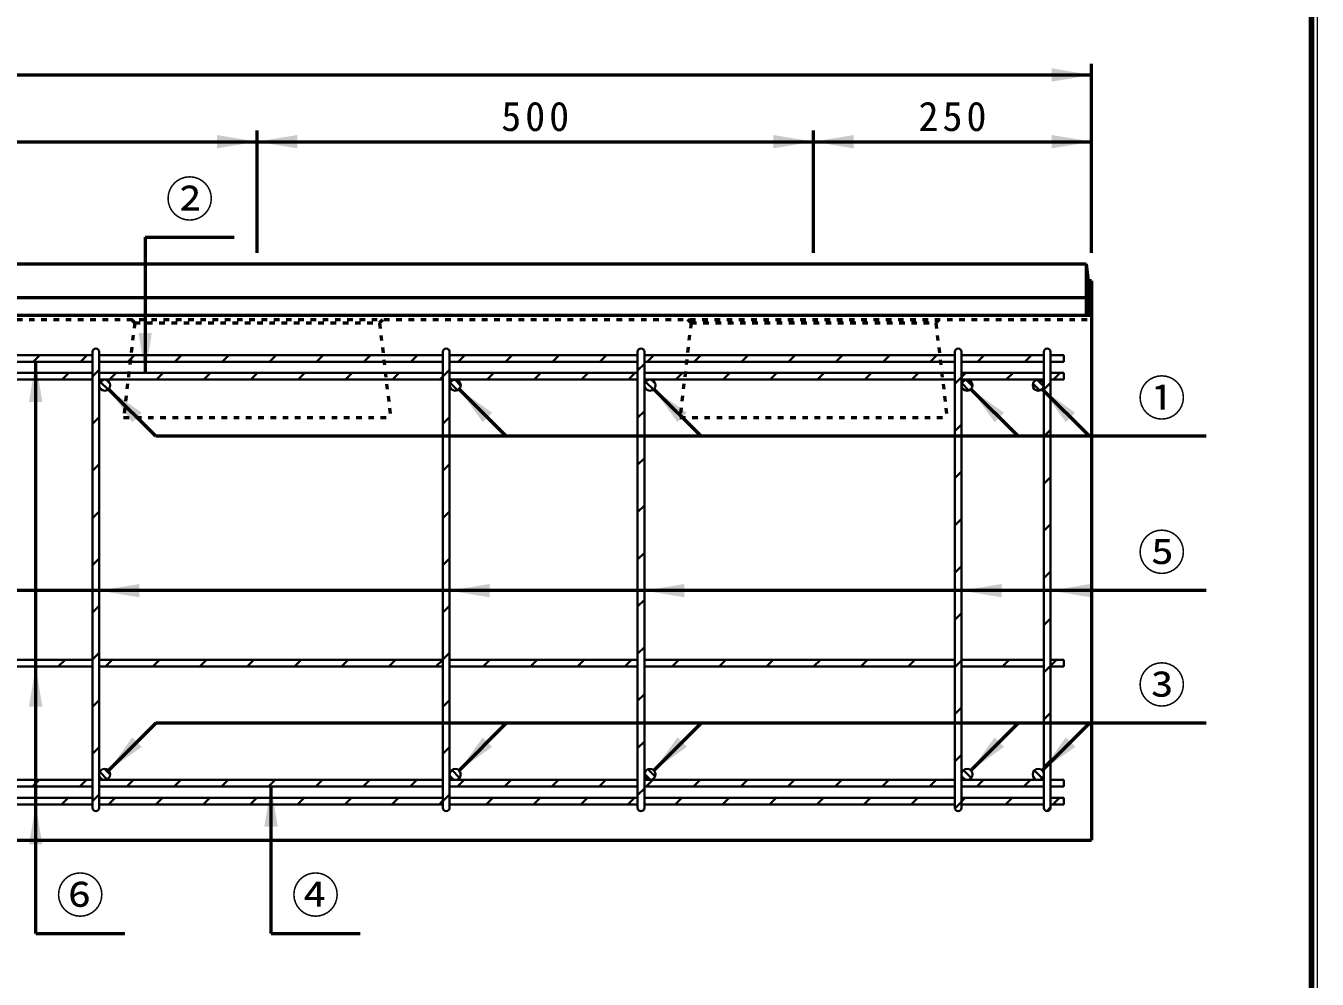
# Model space of a CAD drawing. Units: millimetres, scale not verified. Extents: x 100 to 4105, y 100 to 2870.
# Drawn here: x 2944 to 4105, y 957 to 1815 of the extents above; entities that cross this region are included whole.
import ezdxf
from ezdxf.enums import TextEntityAlignment as Align

# ---------------------------------------------------------------- set-up
doc = ezdxf.new("R2010")
doc.units = ezdxf.units.MM
doc.header["$LTSCALE"] = 5
doc.linetypes.add('USER1', pattern=[2.2, 1, -1.2])
doc.layers.add('V-nasSTD', color=7, linetype='Continuous', lineweight=50)
doc.styles.add('ＭＳ ゴシック', font='')
doc.styles.get('ＭＳ ゴシック').set_extended_font_data('MS Gothic')

msp = doc.modelspace()

# ---------------------------------------------------------------- hatches: boundary and pattern name
at = {"layer": 'V-nasSTD'}
for points in [[(3866.325, 1764.521), (3902.325, 1770.521), (3866.325, 1776.521)], [(3116.325, 1704.521), (3152.325, 1710.521), (3116.325, 1716.521)], [(3188.325, 1716.521), (3152.325, 1710.521), (3188.325, 1704.521)], [(3616.325, 1704.521), (3652.325, 1710.521), (3616.325, 1716.521)], [(3688.325, 1716.521), (3652.325, 1710.521), (3688.325, 1704.521)], [(3866.325, 1704.521), (3902.325, 1710.521), (3866.325, 1716.521)], [(3057.714, 1538.521), (3051.714, 1502.521), (3045.714, 1538.521)], [(2959.325, 1476.521), (2953.325, 1512.521), (2947.325, 1476.521)], [(3040.074, 1458.287), (3018.861, 1487.985), (3048.56, 1466.772)], [(3355.074, 1458.287), (3333.861, 1487.985), (3363.56, 1466.772)], [(3530.074, 1458.287), (3508.861, 1487.985), (3538.56, 1466.772)], [(3815.074, 1458.287), (3793.861, 1487.985), (3823.56, 1466.772)], [(3879.074, 1458.287), (3857.861, 1487.985), (3887.56, 1466.772)], [(3046.325, 1312.771), (3010.325, 1306.771), (3046.325, 1300.771)], [(3361.325, 1312.771), (3325.325, 1306.771), (3361.325, 1300.771)], [(3536.325, 1312.771), (3500.325, 1306.771), (3536.325, 1300.771)], [(3821.325, 1312.771), (3785.325, 1306.771), (3821.325, 1300.771)], [(3901.325, 1312.771), (3865.325, 1306.771), (3901.325, 1300.771)], [(2959.325, 1202.521), (2953.325, 1238.521), (2947.325, 1202.521)], [(3040.074, 1174.755), (3018.861, 1145.056), (3048.56, 1166.269)], [(3355.074, 1174.755), (3333.861, 1145.056), (3363.56, 1166.269)], [(3530.074, 1174.755), (3508.861, 1145.056), (3538.56, 1166.269)], [(3815.074, 1174.755), (3793.861, 1145.056), (3823.56, 1166.269)], [(3879.074, 1174.755), (3857.861, 1145.056), (3887.56, 1166.269)], [(3170.825, 1094.521), (3164.825, 1130.521), (3158.825, 1094.521)], [(2959.325, 1078.521), (2953.325, 1114.521), (2947.325, 1078.521)]]:
    msp.add_hatch(color=256, dxfattribs=at).paths.add_polyline_path(points)

# ---------------------------------------------------------------- linework, layer by layer
at = {"layer": 'V-nasSTD', "lineweight": 100}
msp.add_line((4100, 105), (4100, 2865), dxfattribs=at)
at = {"layer": 'V-nasSTD'}
for p, q in [((3902.325, 1610.521), (3902.325, 1780.521)), ((1902.325, 1770.521), (3902.325, 1770.521)), ((3152.325, 1610.521), (3152.325, 1720.521)), ((3652.325, 1610.521), (3652.325, 1720.521)), ((2652.325, 1710.521), (3152.325, 1710.521)), ((3152.325, 1710.521), (3652.325, 1710.521)), ((3652.325, 1710.521), (3902.325, 1710.521)), ((3051.714, 1624.521), (3131.714, 1624.521)), ((3051.714, 1624.521), (3051.714, 1502.521)), ((1907.325, 1600.521), (3897.325, 1600.521)), ((3897.325, 1600.521), (3897.325, 1554.521)), ((3897.325, 1600.521), (3899.325, 1585.521)), ((3902.325, 1585.521), (3899.325, 1585.521)), ((3899.325, 1585.521), (3899.325, 1554.521)), ((3902.325, 1585.521), (3902.325, 1082.521)), ((1902.325, 1570.521), (3902.325, 1570.521)), ((1902.325, 1554.521), (3902.325, 1554.521)), ((2953.325, 998.521), (2953.325, 1512.521)), ((3061.287, 1445.559), (3018.861, 1487.985)), ((3376.287, 1445.559), (3333.861, 1487.985)), ((3551.287, 1445.559), (3508.861, 1487.985)), ((3836.287, 1445.559), (3793.861, 1487.985)), ((3900.287, 1445.559), (3857.861, 1487.985)), ((4005.325, 1445.559), (3061.287, 1445.559)), ((4005.325, 1306.771), (2902.325, 1306.771)), ((3061.287, 1187.483), (3018.861, 1145.056)), ((4005.325, 1187.483), (3061.287, 1187.483)), ((3376.287, 1187.483), (3333.861, 1145.056)), ((3551.287, 1187.483), (3508.861, 1145.056)), ((3836.287, 1187.483), (3793.861, 1145.056)), ((3900.287, 1187.483), (3857.861, 1145.056)), ((3164.825, 998.521), (3164.825, 1130.521)), ((1902.325, 1082.521), (3902.325, 1082.521)), ((2953.325, 998.521), (3033.325, 998.521)), ((3164.825, 998.521), (3244.825, 998.521))]:
    msp.add_line(p, q, dxfattribs=at)
at = {"layer": 'V-nasSTD', "linetype": 'USER1'}
for p, q in [((1902.325, 1550.521), (3902.325, 1550.521)), ((3042.325, 1547.521), (3032.325, 1462.521)), ((3042.325, 1547.521), (3039.325, 1550.521)), ((3042.325, 1547.521), (3262.325, 1547.521)), ((3262.325, 1547.521), (3265.325, 1550.521)), ((3262.325, 1547.521), (3272.325, 1462.521)), ((3542.325, 1547.521), (3532.325, 1462.521)), ((3542.325, 1547.521), (3539.325, 1550.521)), ((3542.325, 1547.521), (3762.325, 1547.521)), ((3762.325, 1547.521), (3765.325, 1550.521)), ((3762.325, 1547.521), (3772.325, 1462.521)), ((3032.325, 1462.521), (3272.325, 1462.521)), ((3532.325, 1462.521), (3772.325, 1462.521))]:
    msp.add_line(p, q, dxfattribs=at)
at = {"layer": 'V-nasSTD', "lineweight": 35}
for p, q in [((3004.325, 1521.521), (3004.325, 1111.521)), ((3010.325, 1521.521), (3010.325, 1111.521)), ((3319.325, 1521.521), (3319.325, 1111.521)), ((3325.325, 1521.521), (3325.325, 1111.521)), ((3494.325, 1521.521), (3494.325, 1111.521)), ((3500.325, 1521.521), (3500.325, 1111.521)), ((3779.325, 1521.521), (3779.325, 1111.521)), ((3785.325, 1521.521), (3785.325, 1111.521)), ((3859.325, 1521.521), (3859.325, 1111.521)), ((3865.325, 1521.521), (3865.325, 1111.521)), ((2902.325, 1518.521), (3004.325, 1518.521)), ((2902.325, 1512.521), (3004.325, 1512.521)), ((2951.185, 1512.521), (2957.185, 1518.521)), ((2993.611, 1512.521), (2999.611, 1518.521)), ((3010.325, 1518.521), (3319.325, 1518.521)), ((3010.325, 1512.521), (3319.325, 1512.521)), ((3036.038, 1512.521), (3042.038, 1518.521)), ((3078.464, 1512.521), (3084.464, 1518.521)), ((3120.891, 1512.521), (3126.891, 1518.521)), ((3163.317, 1512.521), (3169.317, 1518.521)), ((3205.743, 1512.521), (3211.743, 1518.521)), ((3248.17, 1512.521), (3254.17, 1518.521)), ((3290.596, 1512.521), (3296.596, 1518.521)), ((3325.325, 1518.521), (3494.325, 1518.521)), ((3325.325, 1512.521), (3494.325, 1512.521)), ((3333.023, 1512.521), (3339.023, 1518.521)), ((3375.449, 1512.521), (3381.449, 1518.521)), ((3417.875, 1512.521), (3423.875, 1518.521)), ((3460.302, 1512.521), (3466.302, 1518.521)), ((3500.325, 1510.618), (3494.325, 1504.618)), ((3500.325, 1518.521), (3779.325, 1518.521)), ((3500.325, 1512.521), (3779.325, 1512.521)), ((3508.728, 1518.521), (3502.728, 1512.521)), ((3551.155, 1518.521), (3545.155, 1512.521)), ((3587.581, 1512.521), (3593.581, 1518.521)), ((3630.007, 1512.521), (3636.007, 1518.521)), ((3672.434, 1512.521), (3678.434, 1518.521)), ((3714.86, 1512.521), (3720.86, 1518.521)), ((3757.287, 1512.521), (3763.287, 1518.521)), ((3785.325, 1518.521), (3859.325, 1518.521)), ((3785.325, 1512.521), (3859.325, 1512.521)), ((3799.713, 1512.521), (3805.713, 1518.521)), ((3842.139, 1512.521), (3848.139, 1518.521)), ((3865.325, 1518.521), (3877.325, 1518.521)), ((3865.325, 1512.521), (3877.325, 1512.521)), ((3877.325, 1518.521), (3877.325, 1512.521)), ((2902.325, 1502.521), (3004.325, 1502.521)), ((2977.111, 1496.521), (2983.111, 1502.521)), ((3010.325, 1505.324), (3004.325, 1499.324)), ((3010.325, 1502.521), (3319.325, 1502.521)), ((3025.538, 1502.521), (3019.538, 1496.521)), ((3061.964, 1496.521), (3067.964, 1502.521)), ((3104.391, 1496.521), (3110.391, 1502.521)), ((3146.817, 1496.521), (3152.817, 1502.521)), ((3189.243, 1496.521), (3195.243, 1502.521)), ((3231.67, 1496.521), (3237.67, 1502.521)), ((3274.096, 1496.521), (3280.096, 1502.521)), ((3316.523, 1496.521), (3319.325, 1499.324)), ((3325.325, 1505.324), (3319.325, 1499.324)), ((3325.325, 1502.521), (3494.325, 1502.521)), ((3358.949, 1496.521), (3364.949, 1502.521)), ((3401.375, 1496.521), (3407.375, 1502.521)), ((3443.802, 1496.521), (3449.802, 1502.521)), ((3486.228, 1496.521), (3492.228, 1502.521)), ((3500.325, 1502.521), (3779.325, 1502.521)), ((3528.655, 1496.521), (3534.655, 1502.521)), ((3571.081, 1496.521), (3577.081, 1502.521)), ((3613.507, 1496.521), (3619.507, 1502.521)), ((3655.934, 1496.521), (3661.934, 1502.521)), ((3698.36, 1496.521), (3704.36, 1502.521)), ((3740.787, 1496.521), (3746.787, 1502.521)), ((3785.325, 1498.633), (3779.325, 1492.633)), ((3859.325, 1502.521), (3785.325, 1502.521)), ((3789.213, 1502.521), (3785.325, 1498.633)), ((3825.639, 1496.521), (3831.639, 1502.521)), ((3865.325, 1502.521), (3877.325, 1502.521)), ((3868.066, 1496.521), (3874.066, 1502.521)), ((3877.325, 1502.521), (3877.325, 1496.521)), ((3004.325, 1496.521), (2902.325, 1496.521)), ((3319.325, 1496.521), (3010.325, 1496.521)), ((3011.413, 1494.634), (3018.439, 1487.608)), ((3016.829, 1496.289), (3020.094, 1493.025)), ((3494.325, 1496.521), (3325.325, 1496.521)), ((3325.754, 1493.547), (3332.352, 1486.95)), ((3329.872, 1496.5), (3335.305, 1491.068)), ((3779.325, 1496.521), (3500.325, 1496.521)), ((3501.427, 1494.651), (3508.456, 1487.622)), ((3506.874, 1496.275), (3510.08, 1493.07)), ((3859.325, 1496.521), (3785.325, 1496.521)), ((3785.644, 1493.277), (3792.082, 1486.839)), ((3789.534, 1496.458), (3795.262, 1490.729)), ((3849.552, 1493.008), (3855.813, 1486.747)), ((3853.232, 1496.4), (3859.204, 1490.427)), ((3865.325, 1493.78), (3859.325, 1487.78)), ((3865.325, 1496.521), (3877.325, 1496.521)), ((3010.325, 1462.897), (3004.325, 1456.897)), ((3325.325, 1462.897), (3319.325, 1456.897)), ((3500.325, 1468.192), (3494.325, 1462.192)), ((3785.325, 1456.207), (3779.325, 1450.207)), ((3865.325, 1451.354), (3859.325, 1445.354)), ((3010.325, 1420.471), (3004.325, 1414.471)), ((3325.325, 1420.471), (3319.325, 1414.471)), ((3500.325, 1425.765), (3494.325, 1419.765)), ((3785.325, 1413.78), (3779.325, 1407.78)), ((3865.325, 1408.928), (3859.325, 1402.928)), ((3500.325, 1383.339), (3494.325, 1377.339)), ((3010.325, 1378.044), (3004.325, 1372.044)), ((3325.325, 1378.044), (3319.325, 1372.044)), ((3785.325, 1371.354), (3779.325, 1365.354)), ((3865.325, 1366.501), (3859.325, 1360.501)), ((3010.325, 1335.618), (3004.325, 1329.618)), ((3325.325, 1335.618), (3319.325, 1329.618)), ((3500.325, 1340.912), (3494.325, 1334.912)), ((3785.325, 1328.928), (3779.325, 1322.928)), ((3865.325, 1324.075), (3859.325, 1318.075)), ((3010.325, 1293.192), (3004.325, 1287.192)), ((3325.325, 1293.192), (3319.325, 1287.192)), ((3500.325, 1298.486), (3494.325, 1292.486)), ((3785.325, 1286.501), (3779.325, 1280.501)), ((3859.325, 1275.648), (3865.325, 1281.648)), ((3500.325, 1256.06), (3494.325, 1250.06)), ((2902.325, 1244.521), (3004.325, 1244.521)), ((2973.67, 1238.521), (2979.67, 1244.521)), ((3010.325, 1250.765), (3004.325, 1244.765)), ((3010.325, 1244.521), (3319.325, 1244.521)), ((3022.096, 1244.521), (3016.096, 1238.521)), ((3058.523, 1238.521), (3064.523, 1244.521)), ((3100.949, 1238.521), (3106.949, 1244.521)), ((3143.375, 1238.521), (3149.375, 1244.521)), ((3185.802, 1238.521), (3191.802, 1244.521)), ((3228.228, 1238.521), (3234.228, 1244.521)), ((3270.655, 1238.521), (3275.438, 1243.304)), ((3276.655, 1244.521), (3275.438, 1243.304)), ((3313.081, 1238.521), (3319.081, 1244.521)), ((3325.325, 1250.765), (3319.325, 1244.765)), ((3325.325, 1244.521), (3494.325, 1244.521)), ((3355.507, 1238.521), (3361.507, 1244.521)), ((3397.934, 1238.521), (3403.934, 1244.521)), ((3440.36, 1238.521), (3446.36, 1244.521)), ((3482.787, 1238.521), (3488.787, 1244.521)), ((3500.325, 1244.521), (3779.325, 1244.521)), ((3531.213, 1244.521), (3525.213, 1238.521)), ((3567.639, 1238.521), (3573.639, 1244.521)), ((3610.066, 1238.521), (3616.066, 1244.521)), ((3652.492, 1238.521), (3658.492, 1244.521)), ((3694.919, 1238.521), (3700.919, 1244.521)), ((3737.345, 1238.521), (3743.345, 1244.521)), ((3779.325, 1238.075), (3785.325, 1244.075)), ((3785.325, 1244.521), (3859.325, 1244.521)), ((3785.325, 1244.075), (3785.772, 1244.521)), ((3822.198, 1238.521), (3828.198, 1244.521)), ((3865.325, 1244.521), (3877.325, 1244.521)), ((3865.325, 1239.222), (3870.624, 1244.521)), ((3877.325, 1244.521), (3877.325, 1238.521)), ((2902.325, 1238.521), (3004.325, 1238.521)), ((3010.325, 1238.521), (3319.325, 1238.521)), ((3325.325, 1238.521), (3494.325, 1238.521)), ((3500.325, 1238.521), (3779.325, 1238.521)), ((3785.325, 1238.521), (3859.325, 1238.521)), ((3859.325, 1233.222), (3865.325, 1239.222)), ((3865.325, 1238.521), (3877.325, 1238.521)), ((3010.325, 1208.339), (3004.325, 1202.339)), ((3325.325, 1208.339), (3319.325, 1202.339)), ((3500.325, 1213.633), (3494.325, 1207.633)), ((3779.325, 1195.648), (3785.325, 1201.648)), ((3859.325, 1190.796), (3865.325, 1196.796)), ((3010.325, 1165.912), (3004.325, 1159.912)), ((3325.325, 1165.912), (3319.325, 1159.912)), ((3500.325, 1171.207), (3494.325, 1165.207)), ((3779.325, 1153.222), (3785.325, 1159.222)), ((3859.325, 1148.369), (3865.325, 1154.369)), ((3010.857, 1143.764), (3017.569, 1137.052)), ((3015.174, 1146.518), (3020.323, 1141.369)), ((3325.487, 1140.261), (3329.066, 1136.682)), ((3327.31, 1145.509), (3334.314, 1138.505)), ((3500.366, 1142.158), (3505.963, 1136.562)), ((3503.443, 1146.153), (3509.958, 1139.638)), ((3785.67, 1139.698), (3788.503, 1136.865)), ((3787.099, 1145.34), (3794.145, 1138.294)), ((3850.008, 1138.999), (3851.804, 1137.203)), ((3850.908, 1145.17), (3857.975, 1138.103)), ((2902.325, 1136.521), (3004.325, 1136.521)), ((3004.325, 1130.521), (2902.325, 1130.521)), ((2950.523, 1130.521), (2956.523, 1136.521)), ((2992.949, 1130.521), (2998.949, 1136.521)), ((3010.325, 1136.521), (3319.325, 1136.521)), ((3319.325, 1130.521), (3010.325, 1130.521)), ((3035.375, 1130.521), (3041.375, 1136.521)), ((3077.802, 1130.521), (3083.802, 1136.521)), ((3120.228, 1130.521), (3126.228, 1136.521)), ((3162.655, 1130.521), (3168.655, 1136.521)), ((3205.081, 1130.521), (3211.081, 1136.521)), ((3247.507, 1130.521), (3253.507, 1136.521)), ((3289.934, 1130.521), (3295.934, 1136.521)), ((3325.325, 1136.521), (3494.325, 1136.521)), ((3494.325, 1130.521), (3325.325, 1130.521)), ((3332.36, 1130.521), (3338.36, 1136.521)), ((3374.787, 1130.521), (3380.787, 1136.521)), ((3417.213, 1130.521), (3423.213, 1136.521)), ((3459.639, 1130.521), (3465.639, 1136.521)), ((3500.325, 1128.78), (3494.325, 1122.78)), ((3500.325, 1136.521), (3779.325, 1136.521)), ((3779.325, 1130.521), (3500.325, 1130.521)), ((3502.066, 1130.521), (3508.066, 1136.521)), ((3544.492, 1130.521), (3550.492, 1136.521)), ((3586.919, 1130.521), (3592.919, 1136.521)), ((3629.345, 1130.521), (3635.345, 1136.521)), ((3671.772, 1130.521), (3677.772, 1136.521)), ((3714.198, 1130.521), (3720.198, 1136.521)), ((3756.624, 1130.521), (3762.624, 1136.521)), ((3859.325, 1136.521), (3785.325, 1136.521)), ((3859.325, 1130.521), (3785.325, 1130.521)), ((3799.051, 1130.521), (3805.051, 1136.521)), ((3841.477, 1130.521), (3847.477, 1136.521)), ((3865.325, 1136.521), (3877.325, 1136.521)), ((3865.325, 1130.521), (3877.325, 1130.521)), ((3877.325, 1136.521), (3877.325, 1130.521)), ((2902.325, 1120.521), (3004.325, 1120.521)), ((2902.325, 1114.521), (3004.325, 1114.521)), ((2976.449, 1114.521), (2982.449, 1120.521)), ((3010.325, 1123.486), (3004.325, 1117.486)), ((3010.325, 1120.521), (3319.325, 1120.521)), ((3010.325, 1114.521), (3319.325, 1114.521)), ((3024.875, 1120.521), (3018.875, 1114.521)), ((3061.302, 1114.521), (3067.302, 1120.521)), ((3103.728, 1114.521), (3109.728, 1120.521)), ((3146.155, 1114.521), (3152.155, 1120.521)), ((3188.581, 1114.521), (3194.581, 1120.521)), ((3231.007, 1114.521), (3237.007, 1120.521)), ((3273.434, 1114.521), (3279.434, 1120.521)), ((3315.86, 1114.521), (3319.325, 1117.986)), ((3325.325, 1123.486), (3319.325, 1117.486)), ((3325.325, 1120.521), (3494.325, 1120.521)), ((3325.325, 1114.521), (3494.325, 1114.521)), ((3364.287, 1120.521), (3358.287, 1114.521)), ((3406.713, 1120.521), (3400.713, 1114.521)), ((3443.139, 1114.521), (3449.139, 1120.521)), ((3485.566, 1114.521), (3491.566, 1120.521)), ((3500.325, 1120.521), (3779.325, 1120.521)), ((3500.325, 1114.521), (3779.325, 1114.521)), ((3527.992, 1114.521), (3533.992, 1120.521)), ((3570.419, 1114.521), (3576.419, 1120.521)), ((3612.845, 1114.521), (3618.845, 1120.521)), ((3655.272, 1114.521), (3661.272, 1120.521)), ((3697.698, 1114.521), (3703.698, 1120.521)), ((3740.124, 1114.521), (3746.124, 1120.521)), ((3779.397, 1110.868), (3785.325, 1116.796)), ((3785.325, 1120.521), (3859.325, 1120.521)), ((3785.325, 1117.296), (3788.551, 1120.521)), ((3785.325, 1114.521), (3859.325, 1114.521)), ((3824.977, 1114.521), (3830.977, 1120.521)), ((3865.325, 1120.521), (3877.325, 1120.521)), ((3865.325, 1114.521), (3877.325, 1114.521)), ((3867.404, 1114.521), (3873.404, 1120.521)), ((3877.325, 1120.521), (3877.325, 1114.521)), ((3861.93, 1108.547), (3865.325, 1111.943))]:
    msp.add_line(p, q, dxfattribs=at)
at = {"layer": 'V-nasSTD', "lineweight": 13}
msp.add_lwpolyline([(100, 100), (100, 2870), (4105, 2870), (4105, 100)], close=True, dxfattribs=at)
at = {"layer": 'V-nasSTD', "lineweight": 35}
for centre in [(3015.325, 1491.521), (3330.325, 1491.521), (3505.325, 1491.521), (3790.325, 1491.521), (3854.325, 1491.521), (3015.325, 1141.521), (3330.325, 1141.521), (3505.325, 1141.521), (3790.325, 1141.521), (3854.325, 1141.521)]:
    msp.add_circle(centre, 5, dxfattribs=at)
for centre, start, end in [((3007.325, 1521.521), 0, 180), ((3322.325, 1521.521), 0, 180), ((3497.325, 1521.521), 0, 180), ((3782.325, 1521.521), 0, 180), ((3862.325, 1521.521), 0, 180), ((3007.325, 1111.521), 180, 0), ((3322.325, 1111.521), 180, 0), ((3497.325, 1111.521), 180, 0), ((3782.325, 1111.521), 180, 0), ((3862.325, 1111.521), 180, 0)]:
    msp.add_arc(centre, 3, start, end, dxfattribs=at)

# ---------------------------------------------------------------- texts
at = {"layer": 'V-nasSTD', "style": 'ＭＳ ゴシック'}
for s, p in [('②', (3070.114, 1674.721)), ('①', (3943.725, 1495.759)), ('⑤', (3943.725, 1356.971)), ('③', (3943.725, 1237.683)), ('⑥', (2971.725, 1048.721)), ('④', (3183.225, 1048.721))]:
    msp.add_text(s, height=31.67, dxfattribs=at).set_placement(p, align=Align.TOP_LEFT)
at = {"layer": 'V-nasSTD', "char_height": 26.39, "attachment_point": 1, "style": 'ＭＳ ゴシック'}
for s, insert in [('\\T1.2;500', (3371.725, 1746.521)), ('\\T1.2;250', (3746.725, 1746.521))]:
    msp.add_mtext(s, dxfattribs=dict(at, insert=insert))

doc.saveas('drawing.dxf')
